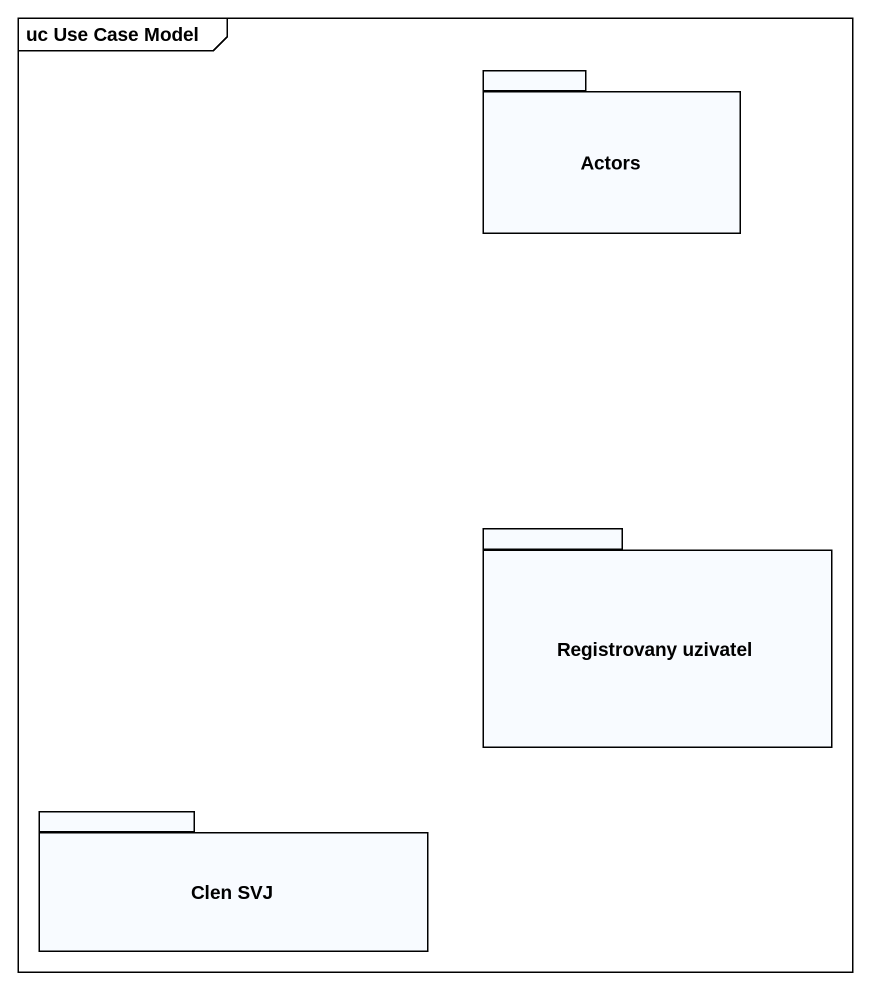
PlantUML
@startuml
mainframe uc Use Case Model
package Actors {
}
package "Registrovany uzivatel" as Registrovany_uzivatel {
}
package "Clen SVJ" as Clen_SVJ {
}
@enduml
